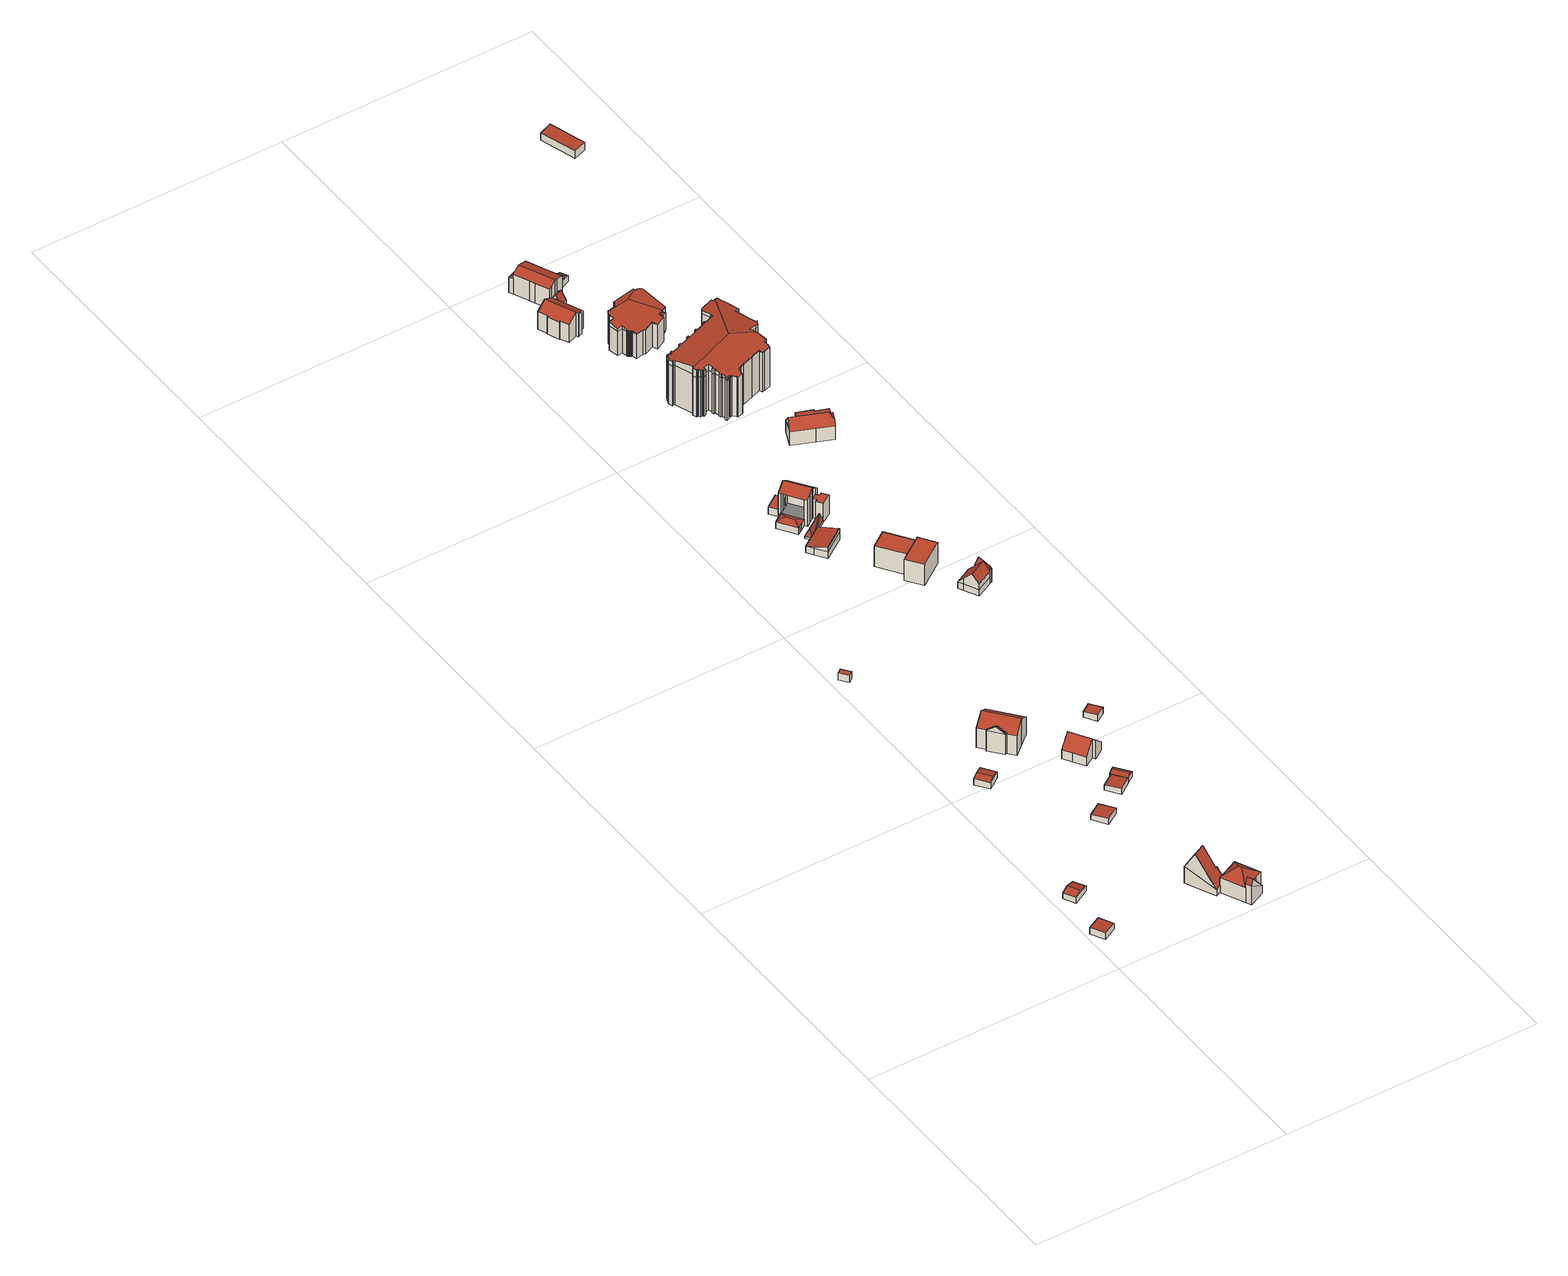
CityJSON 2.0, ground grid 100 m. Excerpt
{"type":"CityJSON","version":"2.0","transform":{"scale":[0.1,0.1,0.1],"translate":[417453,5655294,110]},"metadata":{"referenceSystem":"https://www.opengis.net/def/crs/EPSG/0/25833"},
"CityObjects":{
"building1":{"type":"Building","attributes":{"Dachtyp_tdc":"tdcPolyFlatRoof","Gemeindeschluessel":14612000,"Dachneigung":3.15,"QualitaetDacherkennung":66,"Geometrietyp2DReferenz":"3000","measuredHeight":2.85,"function":"31001_9998","roofType":"2100"},"geometry":[{"type":"Solid","lod":"2","boundaries":[[[[0,1,2,3]],[[1,4,5,2]],[[4,6,7,5]],[[6,0,3,7]],[[6,4,1,0]],[[3,2,5,7]]]],"semantics":{"surfaces":[{"type":"WallSurface"},{"type":"RoofSurface"},{"type":"GroundSurface"}],"values":[[0,0,0,0,1,2]]}}]},
"building2":{"type":"Building","attributes":{"Dachtyp_tdc":"tdcGableRoof","Gemeindeschluessel":14612000,"Dachneigung":16.18,"QualitaetDacherkennung":69,"Geometrietyp2DReferenz":"3000","measuredHeight":3.3,"function":"31001_9998","roofType":"3100"},"geometry":[{"type":"Solid","lod":"2","boundaries":[[[[8,9,10,11]],[[9,12,13,10]],[[12,14,15,13]],[[14,8,11,15]],[[12,9,16]],[[9,8,17,16]],[[14,12,16,17]],[[8,14,17]],[[11,10,13,15]]]],"semantics":{"surfaces":[{"type":"WallSurface"},{"type":"RoofSurface"},{"type":"GroundSurface"}],"values":[[0,0,0,0,0,1,1,0,2]]}}]},
"building3":{"type":"Building","attributes":{"Dachtyp_tdc":"tdcGableRoof","Gemeindeschluessel":14612000,"Dachneigung":10.86,"QualitaetDacherkennung":71,"Geometrietyp2DReferenz":"3000","measuredHeight":3.32,"function":"31001_9998","roofType":"3100"},"geometry":[{"type":"Solid","lod":"2","boundaries":[[[[18,19,20,21]],[[19,22,23,20]],[[22,24,25,23]],[[24,18,21,25]],[[22,19,26]],[[18,24,27]],[[19,18,27,26]],[[24,22,26,27]],[[21,20,23,25]]]],"semantics":{"surfaces":[{"type":"WallSurface"},{"type":"RoofSurface"},{"type":"GroundSurface"}],"values":[[0,0,0,0,0,0,1,1,2]]}}]},
"building4":{"type":"Building","attributes":{"Dachtyp_tdc":"tdcFreeFormRoof","Gemeindeschluessel":14612000,"Dachneigung":55.8,"QualitaetDacherkennung":4,"Geometrietyp2DReferenz":"3000","measuredHeight":14.77,"function":"31001_9998","roofType":"5000"},"geometry":[{"type":"Solid","lod":"2","boundaries":[[[[28,29,30,31]],[[29,32,33,30]],[[32,34,35,33]],[[34,36,37,35]],[[36,38,39,37]],[[38,28,31,39]],[[40,41,32,29]],[[38,36,34,41,40,28]],[[34,32,41]],[[29,28,40]],[[31,30,33,35,37,39]]]],"semantics":{"surfaces":[{"type":"WallSurface"},{"type":"RoofSurface"},{"type":"GroundSurface"}],"values":[[0,0,0,0,0,0,1,1,0,0,2]]}}]},
"building5":{"type":"Building","attributes":{"Dachtyp_tdc":"tdcPolyFlatRoof","Gemeindeschluessel":14612000,"Dachneigung":4.04,"QualitaetDacherkennung":64,"Geometrietyp2DReferenz":"3000","measuredHeight":3.02,"function":"31001_9998","roofType":"2100"},"geometry":[{"type":"Solid","lod":"2","boundaries":[[[[42,43,44,45]],[[43,46,47,44]],[[46,48,49,47]],[[48,42,45,49]],[[48,46,43,42]],[[45,44,47,49]]]],"semantics":{"surfaces":[{"type":"WallSurface"},{"type":"RoofSurface"},{"type":"GroundSurface"}],"values":[[0,0,0,0,1,2]]}}]},
"building6":{"type":"Building","attributes":{"Dachtyp_tdc":"tdcPolyFlatRoof","Gemeindeschluessel":14612000,"Dachneigung":4.3,"QualitaetDacherkennung":69,"Geometrietyp2DReferenz":"3000","measuredHeight":2.6,"function":"31001_9998","roofType":"2100"},"geometry":[{"type":"Solid","lod":"2","boundaries":[[[[50,51,52,53]],[[51,54,55,52]],[[54,56,57,55]],[[56,50,53,57]],[[56,54,51,50]],[[53,52,55,57]]]],"semantics":{"surfaces":[{"type":"WallSurface"},{"type":"RoofSurface"},{"type":"GroundSurface"}],"values":[[0,0,0,0,1,2]]}}]},
"building7":{"type":"Building","attributes":{"Gemeindeschluessel":14612000,"Geometrietyp2DReferenz":"3000","function":"31001_9998","roofType":"9999"},"children":["building7-1","building7-2"]},
"building7-1":{"type":"BuildingPart","attributes":{"Dachtyp_tdc":"tdcHipRoof","Dachneigung":38.03,"QualitaetDacherkennung":83,"Geometrietyp2DReferenz":"3000","measuredHeight":10.21,"roofType":"3200"},"parents":["building7"],"geometry":[{"type":"MultiSurface","lod":"2","boundaries":[[[58,59,60,61,62]],[[63,64,65,66]],[[64,67,68,65]],[[67,69,70,68]],[[69,58,62,70]],[[63,71,72,59,58,73]],[[69,67,64,74]],[[58,69,74,73]],[[64,63,73,74]],[[62,61,66,65,68,70]]],"semantics":{"surfaces":[{"type":"WallSurface"},{"type":"RoofSurface"},{"type":"GroundSurface"}],"values":[0,0,0,0,0,1,1,1,1,2]}}]},
"building7-2":{"type":"BuildingPart","attributes":{"Dachtyp_tdc":"tdcGableRoof","Dachneigung":51.02,"QualitaetDacherkennung":11,"Geometrietyp2DReferenz":"3000","measuredHeight":10.73,"roofType":"3100"},"parents":["building7"],"geometry":[{"type":"MultiSurface","lod":"2","boundaries":[[[60,75,76,61]],[[75,77,78,76]],[[77,79,63,66,78]],[[77,75,80]],[[75,60,72,81,80]],[[79,77,80,81]],[[61,76,78,66]]],"semantics":{"surfaces":[{"type":"WallSurface"},{"type":"RoofSurface"},{"type":"GroundSurface"}],"values":[0,0,0,0,1,1,2]}}]},
"building8":{"type":"Building","attributes":{"Gemeindeschluessel":14612000,"Geometrietyp2DReferenz":"3000","function":"31001_9998","roofType":"9999"},"children":["building8-1","building8-2"]},
"building8-1":{"type":"BuildingPart","attributes":{"Dachtyp_tdc":"tdcGableRoof","Dachneigung":35.42,"QualitaetDacherkennung":36,"Geometrietyp2DReferenz":"3000","measuredHeight":11.35,"roofType":"3100"},"parents":["building8"],"geometry":[{"type":"MultiSurface","lod":"2","boundaries":[[[82,83,84,85,86]],[[83,87,88,84]],[[87,89,90,91,88]],[[87,83,92]],[[82,89,93]],[[83,82,93,92]],[[89,87,92,93]],[[85,84,88,91]]],"semantics":{"surfaces":[{"type":"WallSurface"},{"type":"RoofSurface"},{"type":"GroundSurface"}],"values":[0,0,0,0,0,1,1,2]}}]},
"building8-2":{"type":"BuildingPart","attributes":{"Dachtyp_tdc":"tdcGableRoof","Dachneigung":35.01,"QualitaetDacherkennung":49,"Geometrietyp2DReferenz":"3000","measuredHeight":11.49,"roofType":"3100"},"parents":["building8"],"geometry":[{"type":"MultiSurface","lod":"2","boundaries":[[[90,94,91]],[[94,95,96,91]],[[95,97,98,96]],[[97,99,100,98]],[[99,101,102,100]],[[101,103,104,102]],[[103,105,106,104]],[[105,107,108,106]],[[107,86,85,108]],[[103,101,99,97]],[[97,95,94,90,86,107,105,103]],[[85,91,96,98,100,102,104,106,108]]],"semantics":{"surfaces":[{"type":"WallSurface"},{"type":"RoofSurface"},{"type":"GroundSurface"}],"values":[0,0,0,0,0,0,0,0,0,1,1,2]}}]},
"building9":{"type":"Building","attributes":{"Dachtyp_tdc":"tdcPolyFlatRoof","Gemeindeschluessel":14612000,"Dachneigung":2.83,"QualitaetDacherkennung":71,"Geometrietyp2DReferenz":"3000","measuredHeight":2.59,"function":"31001_9998","roofType":"2100"},"geometry":[{"type":"Solid","lod":"2","boundaries":[[[[109,110,111,112]],[[110,113,114,111]],[[113,115,116,114]],[[115,109,112,116]],[[115,113,110,109]],[[112,111,114,116]]]],"semantics":{"surfaces":[{"type":"WallSurface"},{"type":"RoofSurface"},{"type":"GroundSurface"}],"values":[[0,0,0,0,1,2]]}}]},
"building10":{"type":"Building","attributes":{"Dachtyp_tdc":"tdcFreeFormRoof","Gemeindeschluessel":14612000,"Dachneigung":10.22,"QualitaetDacherkennung":26,"Geometrietyp2DReferenz":"3000","measuredHeight":2.69,"function":"31001_9998","roofType":"5000"},"geometry":[{"type":"Solid","lod":"2","boundaries":[[[[117,118,119,120]],[[118,121,122,119]],[[121,123,124,122]],[[123,125,126,124]],[[125,117,120,126]],[[125,127,128,118,117]],[[127,123,121,128]],[[121,118,128]],[[125,123,127]],[[120,119,122,124,126]]]],"semantics":{"surfaces":[{"type":"WallSurface"},{"type":"RoofSurface"},{"type":"GroundSurface"}],"values":[[0,0,0,0,0,1,1,0,0,2]]}}]},
"building11":{"type":"Building","attributes":{"Dachtyp_tdc":"tdcFreeFormRoof","Gemeindeschluessel":14612000,"Dachneigung":44.92,"QualitaetDacherkennung":84,"Geometrietyp2DReferenz":"3000","measuredHeight":8.27,"function":"31001_9998","roofType":"5000"},"geometry":[{"type":"Solid","lod":"2","boundaries":[[[[129,130,131,132]],[[130,133,134,131]],[[133,135,136,134]],[[135,137,138,136]],[[137,139,140,138]],[[139,141,142,140]],[[141,143,144,142]],[[143,145,146,144]],[[145,129,132,146]],[[147,137,135,133,130,148]],[[141,139,147,148,129,145,143]],[[130,129,148]],[[139,137,147]],[[132,131,134,136,138,140,142,144,146]]]],"semantics":{"surfaces":[{"type":"WallSurface"},{"type":"RoofSurface"},{"type":"GroundSurface"}],"values":[[0,0,0,0,0,0,0,0,0,1,1,0,0,2]]}}]},
"building12":{"type":"Building","attributes":{"Dachtyp_tdc":"tdcPolyFlatRoof","Gemeindeschluessel":14612000,"Dachneigung":3.7,"QualitaetDacherkennung":74,"Geometrietyp2DReferenz":"3000","measuredHeight":2.84,"function":"31001_9998","roofType":"2100"},"geometry":[{"type":"Solid","lod":"2","boundaries":[[[[149,150,151,152]],[[150,153,154,151]],[[153,155,156,154]],[[155,157,158,156]],[[157,149,152,158]],[[157,155,153,150,149]],[[152,151,154,156,158]]]],"semantics":{"surfaces":[{"type":"WallSurface"},{"type":"RoofSurface"},{"type":"GroundSurface"}],"values":[[0,0,0,0,0,1,2]]}}]},
"building13":{"type":"Building","attributes":{"Dachtyp_tdc":"tdcGableRoof","Gemeindeschluessel":14612000,"Dachneigung":13.45,"QualitaetDacherkennung":36,"Geometrietyp2DReferenz":"3000","measuredHeight":4.69,"function":"31001_9998","roofType":"3100"},"geometry":[{"type":"Solid","lod":"2","boundaries":[[[[159,160,161,162]],[[160,163,164,161]],[[163,165,166,164]],[[165,167,168,166]],[[167,169,170,168]],[[169,171,172,170]],[[171,159,162,172]],[[173,174,175,176]],[[177,175,174,178,167,165,163]],[[169,178,174,173,171]],[[167,178,169]],[[160,177,163]],[[159,176,175,177,160]],[[171,173,176,159]],[[162,161,164,166,168,170,172]]]],"semantics":{"surfaces":[{"type":"WallSurface"},{"type":"RoofSurface"},{"type":"GroundSurface"}],"values":[[0,0,0,0,0,0,0,1,1,0,0,0,0,0,2]]}}]},
"building14":{"type":"Building","attributes":{"Dachtyp_tdc":"tdcPolyFlatRoof","Gemeindeschluessel":14612000,"Dachneigung":0,"QualitaetDacherkennung":0,"Geometrietyp2DReferenz":"3000","BezugspunktDach":"2000","measuredHeight":3,"function":"31001_9998"},"geometry":[{"type":"MultiSurface","lod":"2","boundaries":[[[179,180,181,182]],[[182,181,183,184]],[[181,180,185,183]],[[180,179,186,185]],[[179,182,184,186]],[[184,183,185,186]]],"semantics":{"surfaces":[{"type":"RoofSurface"},{"type":"WallSurface"},{"type":"GroundSurface"}],"values":[0,1,1,1,1,2]}}]},
"building15":{"type":"Building","attributes":{"Dachtyp_tdc":"tdcFreeFormRoof","Gemeindeschluessel":14612000,"Dachneigung":62.66,"QualitaetDacherkennung":15,"Geometrietyp2DReferenz":"3000","measuredHeight":3.56,"function":"31001_9998","roofType":"5000"},"geometry":[{"type":"Solid","lod":"2","boundaries":[[[[187,188,189,190]],[[188,191,192,189]],[[191,193,194,192]],[[193,195,196,194]],[[195,197,198,196]],[[197,199,200,198]],[[199,187,190,200]],[[197,201,202]],[[195,201,197]],[[201,195,193]],[[191,202,201]],[[188,202,191]],[[187,202,188]],[[202,187,199]],[[202,199,197]],[[191,201,193]],[[190,189,192,194,196,198,200]]]],"semantics":{"surfaces":[{"type":"WallSurface"},{"type":"RoofSurface"},{"type":"GroundSurface"}],"values":[[0,0,0,0,0,0,0,1,1,1,1,1,1,1,1,0,2]]}}]},
"building16":{"type":"Building","attributes":{"Gemeindeschluessel":14612000,"Geometrietyp2DReferenz":"3000","function":"31001_9998","roofType":"9999"},"children":["building16-1","building16-2","building16-3"]},
"building16-1":{"type":"BuildingPart","attributes":{"Dachtyp_tdc":"tdcGableRoof","Dachneigung":39.39,"QualitaetDacherkennung":66,"Geometrietyp2DReferenz":"3000","measuredHeight":13.48,"roofType":"3100"},"parents":["building16"],"geometry":[{"type":"MultiSurface","lod":"2","boundaries":[[[203,204,205,206]],[[204,207,205]],[[208,209,210]],[[208,211,212,209]],[[211,213,214,212]],[[213,215,216,214]],[[215,217,218,216]],[[217,219,220,218]],[[219,221,220]],[[222,223,224,225]],[[223,226,227,224]],[[226,228,229,227]],[[228,230,231,229]],[[230,232,233,231]],[[232,203,206,233]],[[228,226,223,222,219,217,215,213,211]],[[211,208,204,203,232,230,228]],[[206,205,209,212,214,216,218,220,224,227,229,231,233]]],"semantics":{"surfaces":[{"type":"WallSurface"},{"type":"RoofSurface"},{"type":"GroundSurface"}],"values":[0,0,0,0,0,0,0,0,0,0,0,0,0,0,0,1,1,2]}}]},
"building16-2":{"type":"BuildingPart","attributes":{"Dachtyp_tdc":"tdcFreeFormRoof","Dachneigung":23.75,"QualitaetDacherkennung":13,"Geometrietyp2DReferenz":"3000","measuredHeight":3.83,"roofType":"5000"},"parents":["building16"],"geometry":[{"type":"MultiSurface","lod":"2","boundaries":[[[234,235,236,237]],[[235,238,239,236]],[[238,225,224,239]],[[221,240,241,220]],[[240,234,237,241]],[[225,238,242]],[[238,235,243,242]],[[235,234,240,221,243]],[[221,225,242,243]],[[237,236,239,224,220,241]]],"semantics":{"surfaces":[{"type":"WallSurface"},{"type":"RoofSurface"},{"type":"GroundSurface"}],"values":[0,0,0,0,0,1,1,1,1,2]}}]},
"building16-3":{"type":"BuildingPart","attributes":{"Dachtyp_tdc":"tdcPolyFlatRoof","Dachneigung":0,"QualitaetDacherkennung":54,"Geometrietyp2DReferenz":"3000","measuredHeight":8.37,"roofType":"1000"},"parents":["building16"],"geometry":[{"type":"MultiSurface","lod":"2","boundaries":[[[244,245,192,194]],[[245,246,247,192]],[[246,248,249,247]],[[248,210,209,249]],[[207,250,251,205]],[[250,252,253,251]],[[252,254,255,253]],[[254,244,194,255]],[[254,252,250,207,210,248,246,245,244]],[[194,192,247,249,209,205,251,253,255]]],"semantics":{"surfaces":[{"type":"WallSurface"},{"type":"RoofSurface"},{"type":"GroundSurface"}],"values":[0,0,0,0,0,0,0,0,1,2]}}]},
"building17":{"type":"Building","attributes":{"Dachtyp_tdc":"tdcPolyFlatRoof","Gemeindeschluessel":14612000,"Dachneigung":0,"QualitaetDacherkennung":32,"Geometrietyp2DReferenz":"3000","measuredHeight":9.22,"function":"31001_9998","roofType":"1000"},"geometry":[{"type":"Solid","lod":"2","boundaries":[[[[256,257,258,259]],[[257,260,261,258]],[[260,262,263,261]],[[262,256,259,263]],[[262,260,257,256]],[[259,258,261,263]]]],"semantics":{"surfaces":[{"type":"WallSurface"},{"type":"RoofSurface"},{"type":"GroundSurface"}],"values":[[0,0,0,0,1,2]]}}]},
"building18":{"type":"Building","attributes":{"Dachtyp_tdc":"tdcPolyFlatRoof","Gemeindeschluessel":14612000,"Dachneigung":0,"QualitaetDacherkennung":45,"Geometrietyp2DReferenz":"3000","measuredHeight":9.3,"function":"31001_9998","roofType":"1000"},"geometry":[{"type":"Solid","lod":"2","boundaries":[[[[264,265,266,267]],[[265,268,258,266]],[[268,269,259,258]],[[269,270,271,259]],[[270,272,273,271]],[[272,264,267,273]],[[272,270,269,268,265,264]],[[267,266,258,259,271,273]]]],"semantics":{"surfaces":[{"type":"WallSurface"},{"type":"RoofSurface"},{"type":"GroundSurface"}],"values":[[0,0,0,0,0,0,1,2]]}}]},
"building19":{"type":"Building","attributes":{"Gemeindeschluessel":14612000,"Geometrietyp2DReferenz":"3000","function":"31001_9998","roofType":"9999"},"children":["building19-1","building19-2"]},
"building19-1":{"type":"BuildingPart","attributes":{"Dachtyp_tdc":"tdcFreeFormRoof","Dachneigung":71.47,"QualitaetDacherkennung":22,"Geometrietyp2DReferenz":"3000","measuredHeight":8.82,"roofType":"5000"},"parents":["building19"],"geometry":[{"type":"MultiSurface","lod":"2","boundaries":[[[274,275,276,277,278,279]],[[275,280,281,276]],[[280,282,283,284,285,281]],[[286,282,280]],[[287,286,280,275]],[[287,275,274]],[[286,287,274,288,289,282]],[[277,276,281,285]]],"semantics":{"surfaces":[{"type":"WallSurface"},{"type":"RoofSurface"},{"type":"GroundSurface"}],"values":[0,0,0,1,1,1,1,2]}}]},
"building19-2":{"type":"BuildingPart","attributes":{"Dachtyp_tdc":"tdcGableRoof","Dachneigung":47.03,"QualitaetDacherkennung":56,"Geometrietyp2DReferenz":"3000","measuredHeight":8.71,"roofType":"3100"},"parents":["building19"],"geometry":[{"type":"MultiSurface","lod":"2","boundaries":[[[290,278,277,291]],[[284,292,293,285]],[[292,294,295,293]],[[294,296,297,295]],[[296,290,291,297]],[[296,298,299,300,288,279,290]],[[283,289,300,299,301]],[[284,283,301,292]],[[292,301,299,298,294]],[[290,279,278]],[[294,298,296]],[[291,277,285,293,295,297]]],"semantics":{"surfaces":[{"type":"WallSurface"},{"type":"RoofSurface"},{"type":"GroundSurface"}],"values":[0,0,0,0,0,1,1,0,0,0,0,2]}}]},
"building20":{"type":"Building","attributes":{"Gemeindeschluessel":14612000,"Dachneigung":59.12,"Dachorientierung":-23.1,"MittlereTraufHoehe":126.86,"QualitaetDacherkennung":64,"ObjektHoehe":10.35,"BodenHoehe":118.08,"Geometrietyp2DReferenz":"3000","AbsoluteHoehe":128.42,"Dachflaeche":127.12,"measuredHeight":10.35,"function":"31001_9998","roofType":"3100","storeysAboveGround":3},"geometry":[{"type":"MultiSurface","lod":"2","boundaries":[[[302,303,304,305,306,307,308,309]],[[310,311,312,313,314,315,316,317,318,319,320,321,322,323,324]],[[304,303,311,310]],[[303,302,312,311]],[[302,325,313,312]],[[325,326,314,313]],[[326,327,315,314]],[[327,328,316,315]],[[328,329,317,316]],[[329,330,318,317]],[[330,331,319,318]],[[331,309,320,319]],[[309,308,321,320]],[[308,307,322,321]],[[307,306,323,322]],[[306,305,324,323]],[[305,304,310,324]],[[309,331,330,329,328,327,326,325,302]]],"semantics":{"surfaces":[{"type":"RoofSurface"},{"type":"GroundSurface"},{"type":"WallSurface"}],"values":[0,1,2,2,2,2,2,2,2,2,2,2,2,2,2,2,2,0]}}]},
"building21":{"type":"Building","attributes":{"Gemeindeschluessel":14612000,"Geometrietyp2DReferenz":"3000","function":"31001_9998","roofType":"9999"},"children":["building21-1","building21-2"]},
"building21-1":{"type":"BuildingPart","attributes":{"Dachtyp_tdc":"tdcPolyFlatRoof","Dachneigung":12.69,"QualitaetDacherkennung":39,"Geometrietyp2DReferenz":"3000","measuredHeight":6.9,"roofType":"2100"},"parents":["building21"],"geometry":[{"type":"MultiSurface","lod":"2","boundaries":[[[332,333,334,335]],[[333,336,337,334]],[[338,332,335,339]],[[338,340,336,333,332]],[[335,334,337,341,339]]],"semantics":{"surfaces":[{"type":"WallSurface"},{"type":"RoofSurface"},{"type":"GroundSurface"}],"values":[0,0,0,1,2]}}]},
"building21-2":{"type":"BuildingPart","attributes":{"Dachtyp_tdc":"tdcGableRoof","Dachneigung":15.18,"QualitaetDacherkennung":41,"Geometrietyp2DReferenz":"3000","measuredHeight":10.09,"roofType":"3100"},"parents":["building21"],"geometry":[{"type":"MultiSurface","lod":"2","boundaries":[[[342,343,338,339,344]],[[345,342,344,346]],[[347,337,336]],[[347,348,349,337]],[[348,350,351,349]],[[350,352,353,351]],[[352,354,355,353]],[[354,356,357,355]],[[356,358,359,357]],[[358,360,361,359]],[[360,345,346,361]],[[356,354,352,350,348,347,362]],[[362,343,342,345,360,358,356]],[[346,344,339,341,337,349,351,353,355,357,359,361]]],"semantics":{"surfaces":[{"type":"WallSurface"},{"type":"RoofSurface"},{"type":"GroundSurface"}],"values":[0,0,0,0,0,0,0,0,0,0,0,1,1,2]}}]},
"building22":{"type":"Building","attributes":{"Dachtyp_tdc":"tdcGableRoof","Gemeindeschluessel":14612000,"Dachneigung":60.4,"QualitaetDacherkennung":16,"Geometrietyp2DReferenz":"3000","measuredHeight":4.7,"function":"31001_9998","roofType":"3100"},"geometry":[{"type":"Solid","lod":"2","boundaries":[[[[363,364,365,366]],[[364,367,368,365]],[[367,369,370,368]],[[369,363,366,370]],[[367,364,371]],[[363,369,372]],[[364,363,372,371]],[[369,367,371,372]],[[366,365,368,370]]]],"semantics":{"surfaces":[{"type":"WallSurface"},{"type":"RoofSurface"},{"type":"GroundSurface"}],"values":[[0,0,0,0,0,0,1,1,2]]}}]},
"building23":{"type":"Building","attributes":{"Dachtyp_tdc":"tdcFreeFormRoof","Gemeindeschluessel":14612000,"Dachneigung":49.4,"QualitaetDacherkennung":73,"Geometrietyp2DReferenz":"3000","measuredHeight":9.78,"function":"31001_9998","roofType":"5000"},"geometry":[{"type":"Solid","lod":"2","boundaries":[[[[373,374,375,376]],[[374,377,378,375]],[[377,379,380,378]],[[379,381,382,380]],[[381,383,384,382]],[[383,385,386,384]],[[385,387,388,386]],[[387,389,390,388]],[[389,391,392,390]],[[391,373,376,392]],[[393,387,394,395]],[[395,394,385,383,381,379,377,374,396]],[[389,393,395,396,373,391]],[[389,387,393]],[[374,373,396]],[[387,385,394]],[[376,375,378,380,382,384,386,388,390,392]]]],"semantics":{"surfaces":[{"type":"WallSurface"},{"type":"RoofSurface"},{"type":"GroundSurface"}],"values":[[0,0,0,0,0,0,0,0,0,0,1,1,1,0,0,0,2]]}}]},
"building24":{"type":"Building","attributes":{"Dachtyp_tdc":"tdcFreeFormRoof","Gemeindeschluessel":14612000,"Dachneigung":10.03,"QualitaetDacherkennung":18,"Geometrietyp2DReferenz":"3000","measuredHeight":21.07,"function":"31001_9998","roofType":"5000"},"geometry":[{"type":"Solid","lod":"2","boundaries":[[[[397,398,399,400]],[[398,401,402,399]],[[401,403,404,402]],[[403,405,406,404]],[[405,407,408,406]],[[407,409,410,408]],[[409,411,412,410]],[[411,413,414,412]],[[413,415,416,414]],[[415,417,418,416]],[[417,419,420,418]],[[419,421,422,420]],[[421,423,424,422]],[[423,425,426,424]],[[425,427,428,426]],[[429,430,431,432]],[[430,433,434,431]],[[433,435,436,434]],[[435,437,438,436]],[[437,439,440,438]],[[439,441,442,440]],[[441,443,444,442]],[[443,445,446,444]],[[445,447,448,446]],[[447,449,450,448]],[[449,451,452,450]],[[451,453,454,452]],[[453,455,456,454]],[[455,457,458,456]],[[457,459,460,458]],[[459,461,462,460]],[[461,463,464,462]],[[463,465,466,464]],[[467,468,469,470]],[[427,471,472,428]],[[471,473,474,472]],[[473,467,470,474]],[[468,475,476,469]],[[475,477,478,476]],[[477,429,432,478]],[[479,480,481,482,483,484,485,486,487,488,489,490,491,492]],[[493,494,495,496,497,498,499,500,501,502,503,504,505,506,507,508,509,510,511,512,513,514,515,516,517,518,519,520,521,522,523,524,525,526,527,528,529,530,531,492,491,532,533,534,535,536]],[[537,538,539,540,413,411,541,542,543,544,545,546,547,548,549,550,551,552,479,492,531,553,554,555,556,557,558,559,560,561,562,563,564,565,566,567,568,569,570,571,572,573,574,575]],[[421,537,575,423]],[[423,575,574,425]],[[425,574,573,427]],[[427,573,572,471]],[[471,572,571,473]],[[576,498,497,577]],[[577,497,496,578]],[[578,496,495,579]],[[579,495,494,580]],[[580,494,493,581]],[[582,490,489,583]],[[583,489,488,584]],[[584,488,487,585]],[[585,487,486,586]],[[586,486,485,587]],[[587,485,484,588]],[[588,484,483,589]],[[589,483,482,590]],[[590,482,481,591]],[[592,593,594,595]],[[465,596,597,466]],[[596,598,599,597]],[[598,592,595,599]],[[593,600,601,594]],[[600,602,603,601]],[[602,604,605,603]],[[604,606,607,605]],[[606,608,609,607]],[[608,610,611,609]],[[610,612,613,611]],[[612,614,615,613]],[[614,616,617,615]],[[616,618,619,617]],[[618,620,621,619]],[[620,622,623,621]],[[622,624,625,623]],[[624,626,627,625]],[[626,628,629,627]],[[473,571,570,467]],[[467,570,569,468]],[[468,569,568,475]],[[475,568,567,477]],[[477,567,566,429]],[[429,566,565,430]],[[430,565,564,433]],[[433,564,563,435]],[[435,563,562,437]],[[437,562,561,439]],[[439,561,560,441]],[[441,560,559,443]],[[443,559,558,445]],[[445,558,557,447]],[[447,557,556,449]],[[591,481,480,630]],[[432,431,434,436,438,440,442,444,446,448,450,452,454,456,458,460,462,464,466,597,599,595,594,601,603,605,607,609,611,613,615,617,619,621,623,625,627,629,631,632,633,634,635,636,637,638,639,640,641,642,643,644,645,646,647,648,649,650,651,652,653,654,655,656,657,658,659,660,661,662,663,664,665,400,399,402,404,406,408,410,412,414,416,418,420,422,424,426,428,472,474,470,469,476,478]],[[628,666,631,629]],[[666,667,632,631]],[[667,668,633,632]],[[449,556,555,451]],[[451,555,554,453]],[[453,554,553,455]],[[455,553,531,530,457]],[[630,480,479,552,669]],[[669,552,551,670]],[[670,551,550,671]],[[671,550,549]],[[549,548,672]],[[672,548,547,397]],[[397,547,546,398]],[[398,546,545,401]],[[401,545,544,403]],[[403,544,543,405]],[[405,543,542,407]],[[409,541,411]],[[407,542,541,409]],[[413,540,415]],[[415,540,539,417]],[[673,674,637,636]],[[668,675,634,633]],[[675,676,635,634]],[[676,673,636,635]],[[674,677,638,637]],[[677,576,639,638]],[[576,577,640,639]],[[577,578,641,640]],[[417,539,538,419]],[[419,538,537,421]],[[678,536,535,679]],[[581,493,536,678]],[[679,535,534,680]],[[680,534,533,681]],[[578,579,642,641]],[[579,580,643,642]],[[580,581,644,643]],[[581,678,645,644]],[[678,679,646,645]],[[679,680,647,646]],[[680,681,648,647]],[[681,682,649,648]],[[682,582,650,649]],[[582,583,651,650]],[[583,584,652,651]],[[681,533,532,682]],[[682,532,491,490,582]],[[457,530,529,459]],[[459,529,528,461]],[[461,528,527,463]],[[463,527,526,465]],[[465,526,525,596]],[[596,525,524,598]],[[598,524,523,592]],[[592,523,522,593]],[[593,522,521,600]],[[584,585,653,652]],[[585,586,654,653]],[[586,587,655,654]],[[587,588,656,655]],[[588,589,657,656]],[[589,590,658,657]],[[590,591,659,658]],[[591,630,660,659]],[[630,669,661,660]],[[669,670,662,661]],[[670,671,663,662]],[[671,549,664,663]],[[549,672,665,664]],[[672,397,400,665]],[[600,521,520,602]],[[602,520,519,604]],[[604,519,518,606]],[[606,518,517,608]],[[608,517,516,610]],[[610,516,515,612]],[[612,515,514,614]],[[614,514,513,616]],[[616,513,512,618]],[[618,512,511,620]],[[620,511,510,622]],[[622,510,509,624]],[[624,509,508,626]],[[626,508,507,628]],[[628,507,506,666]],[[666,506,505,667]],[[667,505,504,668]],[[668,504,503,675]],[[675,503,502,676]],[[676,502,501,673]],[[673,501,500,674]],[[674,500,499,677]],[[677,499,498,576]]]],"semantics":{"surfaces":[{"type":"WallSurface"},{"type":"RoofSurface"},{"type":"GroundSurface"}],"values":[[0,0,0,0,0,0,0,0,0,0,0,0,0,0,0,0,0,0,0,0,0,0,0,0,0,0,0,0,0,0,0,0,0,0,0,0,0,0,0,0,1,1,1,0,0,0,0,0,0,0,0,0,0,0,0,0,0,0,0,0,0,0,0,0,0,0,0,0,0,0,0,0,0,0,0,0,0,0,0,0,0,0,0,0,0,0,0,0,0,0,0,0,0,0,0,0,0,2,0,0,0,0,0,0,0,0,0,0,0,0,0,0,0,0,0,0,0,0,0,0,0,0,0,0,0,0,0,0,0,0,0,0,0,0,0,0,0,0,0,0,0,0,0,0,0,0,0,0,0,0,0,0,0,0,0,0,0,0,0,0,0,0,0,0,0,0,0,0,0,0,0,0,0,0,0,0,0,0,0,0,0,0,0,0,0,0,0,0,0,0,0,0,0]]}}]},
"building25":{"type":"Building","attributes":{"Dachtyp_tdc":"tdcFreeFormRoof","Gemeindeschluessel":14612000,"Dachneigung":10.55,"QualitaetDacherkennung":15,"Geometrietyp2DReferenz":"3000","measuredHeight":13.24,"function":"31001_9998","roofType":"5000"},"geometry":[{"type":"Solid","lod":"2","boundaries":[[[[683,684,685,686]],[[684,687,688,685]],[[687,689,690,688]],[[689,691,692,690]],[[691,693,694,692]],[[693,695,696,694]],[[695,697,698,696]],[[697,699,700,698]],[[699,701,702,700]],[[701,703,704,702]],[[703,705,706,704]],[[705,707,708,706]],[[707,709,710,708]],[[709,711,712,710]],[[711,713,714,712]],[[713,715,716,714]],[[715,717,718,716]],[[717,719,720,718]],[[719,721,722,720]],[[721,723,724,722]],[[723,725,726,724]],[[725,727,728,726]],[[727,729,730,728]],[[729,731,732,730]],[[731,733,734,732]],[[733,735,736,734]],[[735,737,738,736]],[[737,739,740,738]],[[739,741,742,740]],[[741,743,744,742]],[[743,745,746,744]],[[745,747,748,746]],[[747,749,750,748]],[[749,751,752,750]],[[751,753,754,752]],[[753,755,756,754]],[[755,757,758,756]],[[757,759,760,758]],[[759,761,762,760]],[[761,763,764,762]],[[763,765,766,764]],[[765,767,768,766]],[[767,769,770,768]],[[769,771,772,770]],[[771,773,774,772]],[[773,775,776,774]],[[775,777,778,776]],[[777,779,780,778]],[[779,781,782,780]],[[781,783,784,782]],[[783,785,786,784]],[[785,787,788,786]],[[787,789,790,788]],[[789,791,792,790]],[[791,793,794,792]],[[793,795,796,794]],[[795,683,686,796]],[[797,798,799,800,801,802,803,804,805,806,807,808,809,810,811,812,813,814]],[[811,815,816,817,818,819,820,821,822,823,824,825,826,812]],[[827,828,829,830,831,832,833,834,835,836,837,838,839,840,841,842,843,844,845,721,846,847,848,849,813,812,826,850,851,852,853,854,855,856]],[[761,856,855,763]],[[759,827,856,761]],[[763,855,854,765]],[[765,854,853,767]],[[767,853,852,769]],[[769,852,851,771]],[[771,851,850,773]],[[773,850,826,825,775]],[[713,849,848,715]],[[711,814,813,849,713]],[[715,848,847,717]],[[717,847,846,719]],[[719,846,721]],[[723,845,844,725]],[[721,845,723]],[[725,844,843,727]],[[727,843,842,729]],[[729,842,841,731]],[[731,841,840,733]],[[733,840,839,735]],[[735,839,838,737]],[[737,838,837,739]],[[739,837,836,741]],[[741,836,835,743]],[[743,835,834,745]],[[745,834,833,747]],[[747,833,832,749]],[[749,832,831,751]],[[751,831,830,753]],[[753,830,829,755]],[[755,829,828,757]],[[757,828,827,759]],[[775,825,824,777]],[[777,824,823,779]],[[779,823,822,781]],[[781,822,821,783]],[[783,821,820,785]],[[785,820,819,787]],[[787,819,818,789]],[[789,818,817,791]],[[791,817,816,793]],[[793,816,815,795]],[[795,815,811,810,683]],[[709,797,814,711]],[[683,810,809,684]],[[684,809,808,687]],[[687,808,807,689]],[[689,807,806,691]],[[691,806,805,693]],[[693,805,804,695]],[[695,804,803,697]],[[697,803,802,699]],[[699,802,801,701]],[[701,801,800,703]],[[703,800,799,705]],[[705,799,798,707]],[[707,798,797,709]],[[686,685,688,690,692,694,696,698,700,702,704,706,708,710,712,714,716,718,720,722,724,726,728,730,732,734,736,738,740,742,744,746,748,750,752,754,756,758,760,762,764,766,768,770,772,774,776,778,780,782,784,786,788,790,792,794,796]]]],"semantics":{"surfaces":[{"type":"WallSurface"},{"type":"RoofSurface"},{"type":"GroundSurface"}],"values":[[0,0,0,0,0,0,0,0,0,0,0,0,0,0,0,0,0,0,0,0,0,0,0,0,0,0,0,0,0,0,0,0,0,0,0,0,0,0,0,0,0,0,0,0,0,0,0,0,0,0,0,0,0,0,0,0,0,1,1,1,0,0,0,0,0,0,0,0,0,0,0,0,0,0,0,0,0,0,0,0,0,0,0,0,0,0,0,0,0,0,0,0,0,0,0,0,0,0,0,0,0,0,0,0,0,0,0,0,0,0,0,0,0,0,0,0,0,2]]}}]},
"building26":{"type":"Building","attributes":{"Dachtyp_tdc":"tdcFreeFormRoof","Gemeindeschluessel":14612000,"Dachneigung":23.6,"QualitaetDacherkennung":26,"Geometrietyp2DReferenz":"3000","measuredHeight":3.69,"function":"31001_9998","roofType":"5000"},"geometry":[{"type":"Solid","lod":"2","boundaries":[[[[857,858,859,860]],[[858,861,862,859]],[[861,863,864,862]],[[863,865,866,864]],[[865,867,868,866]],[[867,857,860,868]],[[857,869,870,863,861,858]],[[869,867,865,870]],[[865,863,870]],[[860,859,862,864,866,868]],[[857,867,869]]]],"semantics":{"surfaces":[{"type":"WallSurface"},{"type":"RoofSurface"},{"type":"GroundSurface"}],"values":[[0,0,0,0,0,0,1,1,0,2,0]]}}]},
"building27":{"type":"Building","attributes":{"Dachtyp_tdc":"tdcPolyFlatRoof","Gemeindeschluessel":14612000,"Dachneigung":2.84,"QualitaetDacherkennung":56,"Geometrietyp2DReferenz":"3000","measuredHeight":3.44,"function":"31001_9998","roofType":"2100"},"geometry":[{"type":"Solid","lod":"2","boundaries":[[[[871,872,873,874]],[[872,875,876,873]],[[875,877,878,876]],[[877,879,880,878]],[[879,881,882,880]],[[881,883,884,882]],[[883,885,886,884]],[[883,881,879,877,875,872,871,885]],[[886,874,873,876,878,880,882,884]],[[885,871,874,886]]]],"semantics":{"surfaces":[{"type":"WallSurface"},{"type":"RoofSurface"},{"type":"GroundSurface"}],"values":[[0,0,0,0,0,0,0,1,2,0]]}}]},
"building28":{"type":"Building","attributes":{"Dachtyp_tdc":"tdcFreeFormRoof","Gemeindeschluessel":14612000,"Dachneigung":27.32,"QualitaetDacherkennung":11,"Geometrietyp2DReferenz":"3000","measuredHeight":7.89,"function":"31001_9998","roofType":"5000"},"geometry":[{"type":"Solid","lod":"2","boundaries":[[[[887,888,889,890]],[[888,891,892,889]],[[891,893,894,892]],[[893,887,890,894]],[[895,896,893,891]],[[895,891,888]],[[896,895,888,887]],[[896,887,893]],[[890,889,892,894]]]],"semantics":{"surfaces":[{"type":"WallSurface"},{"type":"RoofSurface"},{"type":"GroundSurface"}],"values":[[0,0,0,0,1,1,1,1,2]]}}]},
"building29":{"type":"Building","attributes":{"Dachtyp_tdc":"tdcPolyFlatRoof","Gemeindeschluessel":14612000,"Dachneigung":4.21,"QualitaetDacherkennung":47,"Geometrietyp2DReferenz":"3000","measuredHeight":3.48,"function":"31001_9998","roofType":"2100"},"geometry":[{"type":"Solid","lod":"2","boundaries":[[[[897,898,899,900]],[[898,901,902,899]],[[901,903,904,902]],[[903,897,900,904]],[[903,901,898,897]],[[900,899,902,904]]]],"semantics":{"surfaces":[{"type":"WallSurface"},{"type":"RoofSurface"},{"type":"GroundSurface"}],"values":[[0,0,0,0,1,2]]}}]}
},
"vertices":[
[91,164,38],[38,135,42],[38,135,13],[91,164,13],[10,188,42],[10,188,13],[63,216,38],[63,216,13],
[96,418,34],[120,374,34],[120,374,12],[96,418,12],[58,342,37],[58,342,12],[34,386,37],[34,386,12],[86,357,45],[63,401,45],
[149,989,27],[114,1038,27],[114,1038,0],[149,989,0],[163,1072,27],[163,1072,0],[198,1023,27],[198,1023,0],[135,1052,34],[170,1003,34],
[463,109,43],[410,222,91],[410,222,17],[463,109,17],[455,243,91],[455,243,17],[494,159,90],[494,159,17],[499,162,90],[499,162,17],[513,133,43],[513,133,17],[428,184,164],[473,205,164],
[61,1686,53],[43,1672,54],[43,1672,24],[61,1686,24],[18,1704,54],[18,1704,24],[36,1718,53],[36,1718,24],
[366,608,41],[332,663,36],[332,663,15],[366,608,15],[382,695,36],[382,695,15],[417,640,41],[417,640,15],
[613,68,79],[586,56,80],[586,56,53],[586,56,16],[613,68,16],[526,28,81],[483,119,81],[483,119,16],[526,28,16],[513,133,80],[513,133,16],[570,160,79],[570,160,16],[550,39,81],[566,46,80],[549,87,118],[544,96,118],
[596,35,53],[596,35,16],[536,7,98],[536,7,16],[526,28,98],[544,11,123],[535,32,123],
[284,1095,103],[278,1091,103],[278,1091,14],[284,1095,14],[284,1095,100],[234,1143,104],[234,1143,14],[240,1148,104],[240,1148,100],[240,1148,14],[256,1117,128],[262,1122,128],
[240,1148,99],[217,1176,100],[217,1176,14],[260,1212,129],[260,1212,14],[302,1246,91],[302,1246,14],[392,1138,91],[392,1138,14],[350,1103,129],[350,1103,14],[307,1067,100],[307,1067,14],[283,1095,100],[283,1095,14],
[488,711,40],[451,761,37],[451,761,14],[488,711,14],[500,793,37],[500,793,14],[535,744,40],[535,744,14],
[500,793,39],[497,798,39],[497,798,16],[500,793,16],[525,818,38],[525,818,16],[565,765,38],[565,765,16],[535,744,39],[535,744,16],[552,757,43],[514,810,43],
[420,969,55],[497,1017,55],[497,1017,17],[420,969,17],[508,1000,55],[508,1000,17],[529,965,55],[529,965,17],[551,930,55],[551,930,17],[512,905,98],[512,905,17],[505,915,98],[505,915,17],[468,892,55],[468,892,17],[441,935,55],[441,935,17],[513,906,100],[459,993,100],
[621,1055,49],[593,1099,45],[593,1099,20],[621,1055,20],[629,1122,45],[629,1122,20],[639,1106,47],[639,1106,20],[657,1077,49],[657,1077,20],
[302,2187,97],[273,2228,97],[273,2228,68],[302,2187,68],[256,2253,97],[256,2253,68],[306,2287,97],[306,2287,68],[342,2312,97],[342,2312,68],[359,2288,97],[359,2288,68],[388,2246,97],[388,2246,68],[388,2246,113],[386,2248,115],[301,2189,115],[302,2187,112],[273,2228,104],[359,2288,104],
[306,2509,112],[252,2471,112],[272,2442,112],[326,2480,112],[272,2442,82],[326,2480,82],[252,2471,82],[306,2509,82],
[302,2318,81],[360,2358,81],[360,2358,72],[302,2318,72],[370,2365,81],[370,2365,72],[386,2342,81],[386,2342,72],[342,2312,81],[342,2312,72],[306,2287,81],[306,2287,72],[291,2310,81],[291,2310,72],[378,2354,108],[310,2306,108],
[402,2404,172],[392,2397,182],[392,2397,72],[402,2404,72],[392,2397,156],[370,2382,203],[370,2382,72],[370,2382,156],[367,2380,207],[367,2380,72],[365,2378,205],[365,2378,72],[352,2369,198],[352,2369,72],[332,2356,186],[332,2356,72],[325,2365,186],[325,2365,72],[325,2365,100],[278,2434,186],[278,2434,185],[278,2434,72],[278,2434,100],[272,2442,186],[272,2442,72],[307,2466,207],[307,2466,72],[326,2480,188],[326,2480,72],[342,2491,172],[342,2491,72],
[291,2342,100],[285,2338,100],[285,2338,72],[291,2342,72],[238,2406,100],[238,2406,72],[306,2352,100],[306,2352,72],[272,2400,110],[292,2372,110],
[386,2342,156],[370,2365,156],[373,2367,156],[373,2367,72],[379,2371,156],[379,2371,72],[400,2386,156],[400,2386,72],[410,2392,156],[410,2392,72],[427,2368,156],[427,2368,72],
[537,2017,159],[475,1974,159],[475,1974,67],[537,2017,67],[407,2069,159],[407,2069,67],[469,2113,159],[469,2113,67],
[493,1897,160],[450,1956,160],[450,1956,67],[493,1897,67],[475,1974,160],[537,2017,160],[549,2026,160],[549,2026,67],[591,1966,160],[591,1966,67],
[662,1852,111],[683,1862,111],[683,1862,53],[662,1852,53],[662,1852,81],[662,1852,105],[697,1803,111],[697,1803,53],[689,1799,111],[689,1799,106],[689,1799,81],[689,1799,53],[691,1805,125],[676,1848,141],[665,1847,111],[687,1803,111],
[652,1873,81],[652,1873,53],[623,1766,81],[623,1766,53],[596,1819,81],[596,1819,53],[586,1839,81],[586,1839,53],[596,1819,105],[611,1790,140],[677,1824,140],[623,1766,107],
[224,3562,184],[228,3564,182],[241,3569,173],[237,3579,173],[248,3583,167],[260,3588,159],[211,3702,159],[172,3686,184],[241,3569,81],[228,3564,81],[224,3562,81],[220,3571,81],[181,3555,81],[167,3588,81],[164,3586,81],[145,3631,81],[148,3632,81],[133,3669,81],[172,3686,81],[211,3702,81],[260,3588,81],[248,3583,81],[237,3579,81],[220,3571,184],[181,3555,159],[167,3588,159],[164,3586,156],[145,3631,156],[148,3632,159],[133,3669,159],
[153,3873,150],[209,3898,150],[209,3898,85],[153,3873,85],[216,3882,154],[216,3882,85],[160,3857,154],[160,3857,85],[193,3872,154],[193,3872,85],
[187,3800,171],[160,3857,171],[187,3800,85],[195,3780,171],[195,3780,85],[216,3882,179],[231,3889,174],[231,3889,85],[258,3829,174],[258,3829,85],[290,3759,174],[290,3759,85],[261,3746,183],[261,3746,85],[252,3742,186],[252,3742,85],[230,3732,176],[230,3732,85],[219,3728,171],[219,3728,85],[193,3872,186],
[230,3732,127],[261,3746,128],[261,3746,95],[230,3732,95],[276,3714,108],[276,3714,95],[245,3699,108],[245,3699,95],[268,3731,142],[237,3716,142],
[487,2693,167],[514,2758,160],[514,2758,108],[487,2693,108],[552,2742,160],[552,2742,108],[558,2758,140],[558,2758,108],[613,2735,140],[613,2735,108],[607,2719,160],[607,2719,108],[656,2699,160],[656,2699,108],[637,2652,185],[637,2652,108],[629,2634,167],[629,2634,108],[569,2659,167],[569,2659,108],[635,2648,185],[648,2679,185],[624,2670,205],[499,2722,205],
[579,2993,253],[574,3006,253],[574,3006,79],[579,2993,79],[537,2993,253],[537,2993,79],[492,2977,253],[492,2977,79],[479,2972,253],[479,2972,79],[465,2967,253],[465,2967,79],[462,2947,253],[462,2947,79],[464,2942,253],[464,2942,79],[442,2934,253],[442,2934,79],[440,2939,253],[440,2939,79],[427,2950,253],[427,2950,79],[421,2948,253],[421,2948,79],[420,2952,253],[420,2952,79],[409,2948,253],[409,2948,79],[411,2944,253],[411,2944,79],[402,2941,253],[402,2941,79],[389,2993,253],[384,2992,253],[384,2992,79],[389,2993,79],[381,3000,253],[381,3000,79],[386,3002,253],[386,3002,79],[380,3019,253],[380,3019,79],[355,3010,253],[355,3010,79],[358,3003,253],[358,3003,79],[350,3000,253],[350,3000,79],[348,3004,253],[348,3004,79],[344,3006,253],[344,3006,79],[338,3004,253],[338,3004,79],[335,3010,253],[335,3010,79],[331,3012,253],[331,3012,79],[327,3010,253],[327,3010,79],[321,3026,253],[321,3026,79],[325,3028,253],[325,3028,79],[326,3035,253],[326,3035,79],[301,3103,253],[301,3103,79],[296,3104,253],[296,3104,79],[399,2967,253],[394,2965,253],[394,2965,79],[399,2967,79],[399,2949,253],[399,2949,79],[405,2951,253],[405,2951,79],[391,2973,253],[391,2973,79],[396,2975,253],[396,2975,79],[608,3072,272],[598,3099,272],[631,3111,265],[636,3109,264],[647,3129,260],[640,3132,262],[613,3208,263],[632,3215,259],[618,3253,260],[613,3268,260],[607,3285,260],[601,3299,261],[592,3295,263],[515,3101,290],[529,3230,270],[532,3222,271],[496,3209,271],[494,3215,270],[488,3213,269],[490,3207,271],[454,3193,270],[451,3200,269],[445,3198,269],[447,3191,270],[411,3178,270],[409,3185,269],[402,3183,269],[405,3176,270],[369,3163,270],[367,3169,269],[360,3167,269],[362,3160,270],[352,3156,270],[326,3147,270],[324,3154,268],[316,3151,268],[318,3144,269],[307,3140,269],[305,3148,268],[297,3145,268],[298,3141,269],[296,3135,270],[291,3134,269],[293,3125,271],[291,3122,271],[286,3120,271],[292,3102,275],[296,3104,275],[301,3103,275],[326,3035,288],[325,3028,289],[321,3026,289],[322,3023,290],[583,3292,263],[579,3301,261],[528,3281,261],[522,3270,262],[535,3232,270],[420,2952,260],[421,2948,259],[427,2950,259],[440,2939,255],[462,2947,254],[465,2967,259],[479,2972,259],[492,2977,259],[537,2993,258],[574,3006,258],[579,2993,254],[588,2996,254],[615,3004,253],[614,3013,256],[608,3031,261],[621,3036,261],[327,3010,286],[331,3012,286],[335,3010,285],[338,3004,283],[344,3006,283],[348,3004,282],[350,3000,280],[358,3003,280],[355,3010,283],[380,3019,282],[386,3002,277],[381,3000,277],[384,2992,275],[389,2993,274],[396,2975,269],[391,2973,269],[394,2965,266],[399,2967,266],[405,2951,262],[399,2949,262],[402,2941,259],[411,2944,259],[409,2948,260],[490,3207,253],[488,3213,253],[494,3215,253],[496,3209,253],[532,3222,253],[529,3230,253],[601,3299,253],[607,3285,253],[613,3268,253],[618,3253,253],[632,3215,253],[613,3208,253],[640,3132,253],[647,3129,253],[636,3109,253],[631,3111,253],[291,3122,253],[293,3125,253],[293,3125,79],[291,3122,79],[292,3102,253],[292,3102,79],[286,3120,253],[286,3120,79],[291,3134,253],[291,3134,79],[296,3135,253],[296,3135,79],[298,3141,253],[298,3141,79],[297,3145,253],[297,3145,79],[305,3148,253],[305,3148,79],[307,3140,253],[307,3140,79],[318,3144,253],[318,3144,79],[316,3151,253],[316,3151,79],[324,3154,253],[324,3154,79],[326,3147,253],[326,3147,79],[352,3156,253],[352,3156,79],[362,3160,253],[362,3160,79],[360,3167,253],[360,3167,79],[367,3169,253],[367,3169,79],[369,3163,253],[369,3163,79],[598,3099,253],[405,3176,79],[402,3183,79],[409,3185,79],[411,3178,79],[447,3191,79],[445,3198,79],[451,3200,79],[454,3193,79],[490,3207,79],[488,3213,79],[494,3215,79],[496,3209,79],[532,3222,79],[529,3230,79],[535,3232,79],[522,3270,79],[528,3281,79],[579,3301,79],[583,3292,79],[601,3299,79],[607,3285,79],[613,3268,79],[618,3253,79],[632,3215,79],[613,3208,79],[640,3132,79],[647,3129,79],[636,3109,79],[631,3111,79],[598,3099,79],[621,3036,79],[608,3031,79],[614,3013,79],[615,3004,79],[588,2996,79],[405,3176,253],[402,3183,253],[409,3185,253],[621,3036,253],[608,3031,253],[614,3013,253],[588,2996,253],[445,3198,253],[451,3200,253],[411,3178,253],[447,3191,253],[454,3193,253],[535,3232,253],[522,3270,253],[528,3281,253],[579,3301,253],[583,3292,253],
[424,3520,196],[427,3522,196],[427,3522,90],[424,3520,90],[429,3523,196],[429,3523,90],[432,3524,196],[432,3524,90],[435,3524,196],[435,3524,90],[438,3523,196],[438,3523,90],[441,3523,196],[441,3523,90],[444,3521,196],[444,3521,90],[446,3520,196],[446,3520,90],[448,3517,196],[448,3517,90],[450,3515,196],[450,3515,90],[451,3512,196],[451,3512,90],[452,3509,196],[452,3509,90],[452,3506,196],[452,3506,90],[471,3413,196],[471,3413,90],[449,3402,196],[449,3402,90],[431,3394,196],[431,3394,90],[438,3380,196],[438,3380,90],[440,3376,196],[440,3376,90],[402,3357,196],[402,3357,90],[393,3375,196],[393,3375,90],[356,3357,196],[356,3357,90],[347,3361,196],[347,3361,90],[318,3355,196],[318,3355,90],[314,3375,196],[314,3375,90],[312,3375,196],[312,3375,90],[310,3374,196],[310,3374,90],[308,3375,196],[308,3375,90],[306,3375,196],[306,3375,90],[304,3376,196],[304,3376,90],[303,3377,196],[303,3377,90],[301,3379,196],[301,3379,90],[300,3380,196],[300,3380,90],[299,3382,196],[299,3382,90],[299,3384,196],[299,3384,90],[298,3386,196],[298,3386,90],[294,3406,196],[294,3406,90],[274,3402,196],[274,3402,90],[266,3441,196],[266,3441,90],[286,3446,196],[286,3446,90],[283,3464,196],[283,3464,90],[282,3466,196],[282,3466,90],[282,3469,196],[282,3469,90],[283,3472,196],[283,3472,90],[283,3474,196],[283,3474,90],[285,3477,196],[285,3477,90],[286,3479,196],[286,3479,90],[288,3481,196],[288,3481,90],[290,3483,196],[290,3483,90],[293,3484,196],[293,3484,90],[296,3485,196],[296,3485,90],[298,3485,196],[298,3485,90],[323,3490,196],[323,3490,90],[322,3495,196],[322,3495,90],[333,3508,196],[333,3508,90],[332,3514,196],[332,3514,90],[422,3532,196],[422,3532,90],[452,3506,214],[452,3509,214],[451,3512,214],[450,3515,215],[448,3517,215],[446,3520,216],[444,3521,216],[441,3523,217],[438,3523,217],[435,3524,218],[432,3524,218],[429,3523,218],[427,3522,219],[424,3520,219],[423,3523,219],[378,3496,222],[453,3405,203],[471,3413,201],[422,3532,218],[332,3514,218],[333,3508,219],[322,3495,220],[323,3490,221],[298,3485,221],[296,3485,221],[293,3484,221],[290,3483,222],[288,3481,222],[286,3479,222],[285,3478,222],[266,3441,216],[274,3402,209],[294,3406,209],[298,3386,205],[299,3384,205],[299,3382,204],[300,3380,204],[301,3379,204],[303,3377,203],[304,3376,203],[306,3375,203],[308,3375,203],[310,3374,202],[312,3375,202],[314,3375,202],[318,3355,199],[347,3361,199],[356,3357,198],[393,3375,200],[440,3376,198],[438,3380,199],[431,3394,202],[449,3402,202],[285,3477,222],[283,3474,222],[283,3472,221],[282,3469,221],[282,3466,220],[283,3464,220],[286,3446,216],
[290,3759,149],[258,3829,149],[258,3829,120],[290,3759,120],[269,3835,154],[269,3835,120],[288,3792,154],[288,3792,120],[310,3803,147],[310,3803,120],[326,3776,145],[326,3776,120],[307,3767,157],[294,3795,157],
[613,2735,153],[558,2758,150],[558,2758,122],[613,2735,122],[567,2780,150],[567,2780,122],[624,2756,153],[624,2756,122],[621,2749,153],[621,2749,122],[669,2729,156],[669,2729,122],[656,2699,156],[656,2699,122],[607,2719,153],[607,2719,122],
[431,3394,200],[449,3402,200],[449,3402,125],[431,3394,125],[456,3389,200],[456,3389,125],[438,3380,200],[438,3380,125],[445,3392,204],[441,3390,204],
[615,4109,350],[566,4093,346],[566,4093,315],[615,4109,315],[522,4234,346],[522,4234,315],[570,4250,350],[570,4250,315]
]}
